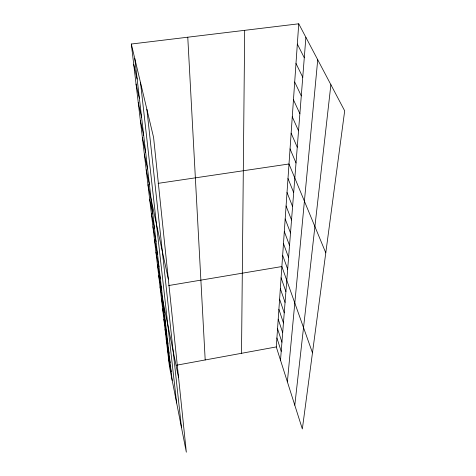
<?xml version="1.0" encoding="UTF-8"?>
<svg xmlns="http://www.w3.org/2000/svg" width="476" height="476" viewBox="0 0 476 476"><rect width="100%" height="100%" fill="white"/><g stroke="black" fill="none" stroke-linecap="round" stroke-linejoin="round"><path stroke-width="0.71" d="M241.516 353.299L244.682 30.333M298.744 23.8L344.683 110.849L302.343 428.965L276.288 346.927L298.744 23.8L131.316 44.03L169.45 366.508L186.336 452.2L153.587 137.439L131.316 44.03M280.513 360.243L305.884 37.336M287.379 381.853L317.73 59.78M294.793 405.189L330.885 84.704M169.45 366.508L170.854 366.252M176.489 365.217L276.288 346.927M161.489 286.748L160.049 286.992L178.583 377.688M168.688 285.54L281.869 266.548L312.476 352.817M158.086 183.361L288.997 163.982L325.786 252.851M297.333 44.072L304.283 57.751M295.989 63.457L302.748 77.249M294.698 82.009L301.284 95.89M293.46 99.781L299.886 113.734M292.276 116.822L298.541 130.829M291.139 133.173L297.25 147.221M290.051 148.887L296.018 162.953M287.992 178.512L293.686 192.59M287.016 192.494L292.591 206.566M286.082 205.965L291.532 220.019M285.178 218.954L290.515 232.978M284.309 231.485L289.533 245.473M283.47 243.575L288.587 257.528M282.655 255.255L287.671 269.166M281.09 277.788L285.909 291.592M280.334 288.658L285.059 302.397M279.602 299.166L284.237 312.839M278.9 309.335L283.446 322.942M278.216 319.182L282.679 332.718M277.55 328.72L281.935 342.185M276.907 337.96L281.215 351.353M133.738 64.486L137.159 79.076M136.047 84.014L139.438 98.705M138.254 102.679L141.616 117.447M140.361 120.535L143.698 135.362M142.383 137.635L145.692 152.504M144.323 154.028L147.602 168.915M146.186 169.754L149.428 184.652L147.971 184.855L168.325 279.079M149.684 199.367L152.873 214.242M151.332 213.325L154.492 228.171M152.921 226.755L156.045 241.564M154.45 239.69L157.544 254.458M155.926 252.155L158.99 266.875M157.348 264.18L160.382 278.847M158.722 275.782L161.721 290.39M161.364 298.143L164.303 312.607M162.637 308.906L165.547 323.299M163.869 319.313L166.749 333.628M165.059 329.38L167.909 343.607M166.207 339.114L169.034 353.263M167.326 348.539L170.116 362.599M168.403 357.666L171.17 371.637M134.767 58.494L172.187 380.395M140.497 82.526L176.632 402.952M146.876 109.284L181.439 427.335M187.77 37.211L205.192 359.957"/></g></svg>
